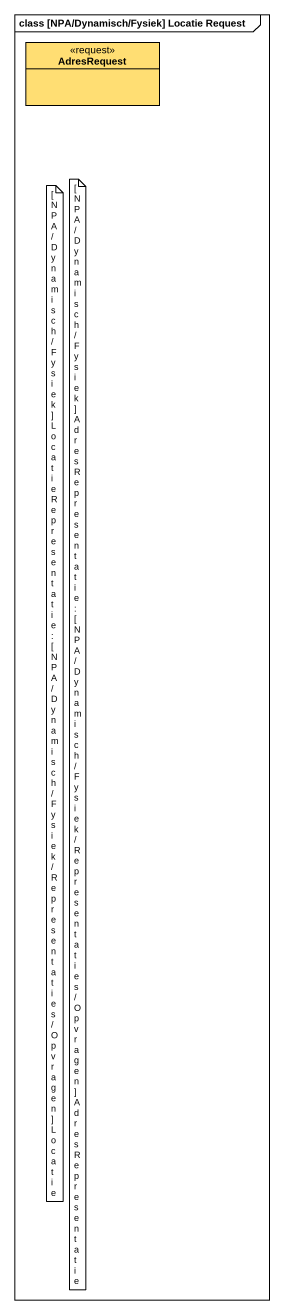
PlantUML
@startuml
mainframe class [NPA/Dynamisch/Fysiek] Locatie Request
hide circle
hide empty members
class AdresRequest <<request>> #FFDE73
note as N1
  [NPA/Dynamisch/Fysiek] Locatie Representatie :[NPA/Dynamisch/Fysiek/Representaties/Opvragen] Locatie
end note
note as N2
  [NPA/Dynamisch/Fysiek] Adres Representatie :[NPA/Dynamisch/Fysiek/Representaties/Opvragen] Adres Representatie
end note
@enduml
